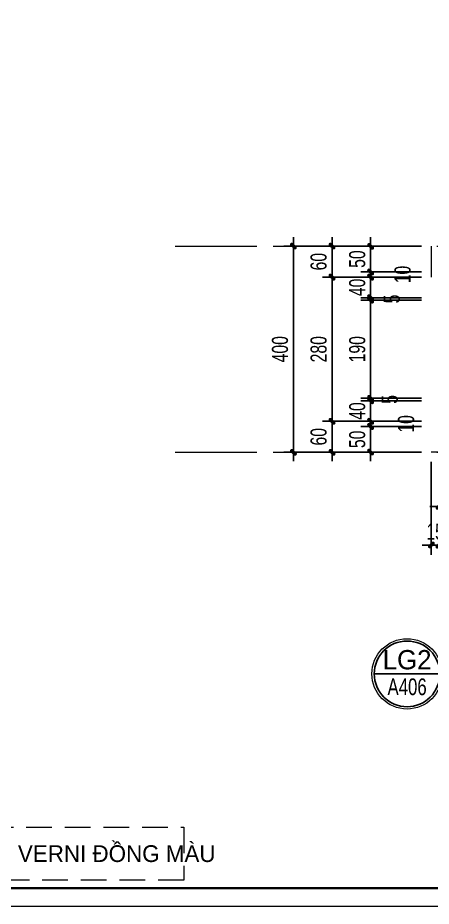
# Model space of a CAD drawing. Header units: inches. Extents: x 88947 to 296847, y 35049 to 161062.
# Drawn here: x 224600 to 226207, y 66815 to 70266 of the extents above; entities that cross this region are included whole.
import ezdxf
from ezdxf.enums import TextEntityAlignment as Align

# ---------------------------------------------------------------- set-up
doc = ezdxf.new("R2010")
doc.units = ezdxf.units.IN
doc.header["$MEASUREMENT"] = 0
doc.header["$PDMODE"] = 1
for name, pattern in [('ACAD_ISO03W100', [30, 12, -18]), ('CENTER', [50.8, 31.75, -6.35, 6.35, -6.35]), ('DASHED', [0.75, 0.5, -0.25])]:
    doc.linetypes.add(name, pattern=pattern)
for name, color, linetype, lineweight in [('A-Dims', 145, 'Continuous', 25), ('A-Text', 30, 'Continuous', 9), ('A-Wall', 2, 'Continuous', 35), ('DIM', 7, 'Continuous', 25), ('KHUNG 2', 144, 'Continuous', 18), ('KY HIEU', 4, 'Continuous', 25), ('THAY', 3, 'Continuous', 18), ('TRUC', 252, 'ACAD_ISO03W100', 13)]:
    doc.layers.add(name, color=color, linetype=linetype, lineweight=lineweight)
doc.layers.add('NHO', color=8, linetype='Continuous')
doc.layers.add('text', color=2, linetype='Continuous')
doc.styles.add('FRANKO', font='VFRANKO.TTF')
doc.styles.add('TAS-MTEXT', font='VAVOB.TTF', dxfattribs={"width": 0.75})
doc.styles.add('VNI-HELVE-CONDENSE', font='VNARIAL.TTF', dxfattribs={"width": 0.7})
doc.dimstyles.new('TAS-25', dxfattribs={"dimscale": 25, "dimtxt": 2.5, "dimasz": 0.7, "dimexe": 1.5, "dimexo": 1.5, "dimgap": 0.8, "dimtad": 1, "dimdec": 0, "dimlfac": 0.5, "dimzin": 3, "dimdsep": 46, "dimtxsty": 'VNI-HELVE-CONDENSE', "dimblk": 'TICK', "dimcen": 2.5, "dimclrt": 71, "dimazin": 2, "dimtfac": 0.75, "dimtdec": 0, "dimtix": 1, "dimtmove": 2, "dimatfit": 2, "dimldrblk": 'TICK123', "dimfxl": 1.5, "dimtolj": 1, "dimtzin": 0, "dimarcsym": 0})

# ---------------------------------------------------------------- blocks, each defined once
blk = doc.blocks.new('khung ten')
at = {"layer": 'A-Wall', "ltscale": 0.7}
blk.add_lwpolyline([(267204.1, -219099.4), (305804.1, -219099.4), (305804.1, -190799.4), (267204.1, -190799.4)], close=True, dxfattribs=at)
at = {"layer": 'KHUNG 2', "ltscale": 0.7}
blk.add_lwpolyline([(267004.1, -219299.4), (306004.1, -219299.4), (306004.1, -190599.4), (267004.1, -190599.4)], close=True, dxfattribs=at)
blk = doc.blocks.new('TICK')
at = {"layer": 'A-Dims', "color": 1}
for p, q in [((-2, 0), (2, 0)), ((0, 1.5), (0, -1.5))]:
    blk.add_line(p, q, dxfattribs=at)
at = {"layer": 'A-Dims', "color": 1, "const_width": 0.788}
blk.add_lwpolyline([(-0.33, -0.35), (0.38, 0.38)], dxfattribs=at)
at = {"layer": 'A-Dims', "color": 1, "const_width": 0.394}
for points in [[(0.24, 0.52, -0.414214), (0.52, 0.52, -1)], [(0.52, 0.52, -0.414214), (0.52, 0.24, -1)], [(-0.47, -0.21, 0.414214), (-0.47, -0.49, 1)], [(-0.47, -0.49, 0.414214), (-0.19, -0.49, 1)]]:
    blk.add_lwpolyline(points, format="xyb", dxfattribs=at)
blk = doc.blocks.new('*D2592')
at = {"layer": 'Defpoints', "color": 0}
for p in [(226236.7, 68578.3), (226296.7, 68578.3), (226236.7, 68367.7)]:
    blk.add_point(p, dxfattribs=at)
at = {"layer": 'DIM', "color": 0, "lineweight": -2}
for p, q in [((226236.7, 68540.8), (226236.7, 68330.2)), ((226296.7, 68540.8), (226296.7, 68330.2)), ((226219.2, 68367.7), (226201.7, 68367.7)), ((226296.7, 68367.7), (226236.7, 68367.7)), ((226314.2, 68367.7), (226331.7, 68367.7))]:
    blk.add_line(p, q, dxfattribs=at)
at = {"layer": 'DIM', "color": 0, "lineweight": -2, "xscale": 17.5, "yscale": 17.5, "zscale": 17.5}
blk.add_blockref('TICK', (226236.7, 68367.7), dxfattribs=at)
at = {"layer": 'DIM', "color": 0, "lineweight": -2, "xscale": 17.5, "yscale": 17.5, "zscale": 17.5, "rotation": 180}
blk.add_blockref('TICK', (226296.7, 68367.7), dxfattribs=at)
at = {"layer": 'DIM', "color": 71, "insert": (226266.7, 68419.6), "char_height": 62.5, "attachment_point": 5, "style": 'VNI-HELVE-CONDENSE'}
blk.add_mtext('\\A1;30', dxfattribs=at)
blk = doc.blocks.new('TICK123')
at = {"layer": 'A-Dims', "color": 1}
blk.add_lwpolyline([(0.05, 0, 0, 0.84, 0), (-2.11, 0, 8.4, 8.4, 0)], format="xyseb", dxfattribs=at)
blk = doc.blocks.new('*D2593')
at = {"layer": 'Defpoints', "color": 0}
for p in [(226206.7, 68578.3), (226236.7, 68578.3), (226206.7, 68217.7)]:
    blk.add_point(p, dxfattribs=at)
at = {"layer": 'DIM', "color": 0, "lineweight": -2}
for p, q in [((226206.7, 68540.8), (226206.7, 68180.2)), ((226236.7, 68540.8), (226236.7, 68180.2)), ((226189.2, 68217.7), (226171.7, 68217.7)), ((226236.7, 68217.7), (226206.7, 68217.7)), ((226254.2, 68217.7), (226271.7, 68217.7))]:
    blk.add_line(p, q, dxfattribs=at)
at = {"layer": 'DIM', "color": 0, "lineweight": -2, "xscale": 17.5, "yscale": 17.5, "zscale": 17.5}
blk.add_blockref('TICK', (226206.7, 68217.7), dxfattribs=at)
at = {"layer": 'DIM', "color": 0, "lineweight": -2, "xscale": 17.5, "yscale": 17.5, "zscale": 17.5, "rotation": 180}
blk.add_blockref('TICK', (226236.7, 68217.7), dxfattribs=at)
at = {"layer": 'DIM', "color": 71, "insert": (226221.7, 68269.6), "char_height": 62.5, "attachment_point": 5, "style": 'VNI-HELVE-CONDENSE'}
blk.add_mtext('\\A1;15', dxfattribs=at)
blk = doc.blocks.new('*D2594')
at = {"layer": 'Defpoints', "color": 0}
for p in [(225971.2, 68678.3), (226206.7, 68678.3), (226206.7, 68578.3)]:
    blk.add_point(p, dxfattribs=at)
at = {"layer": 'DIM', "color": 0, "lineweight": -2}
for p, q in [((225971.2, 68695.8), (225971.2, 68713.3)), ((226169.2, 68678.3), (225933.7, 68678.3)), ((225971.2, 68578.3), (225971.2, 68678.3)), ((226169.2, 68578.3), (225933.7, 68578.3)), ((225971.2, 68560.8), (225971.2, 68543.3))]:
    blk.add_line(p, q, dxfattribs=at)
at = {"layer": 'DIM', "color": 0, "lineweight": -2, "xscale": 17.5, "yscale": 17.5, "zscale": 17.5}
for p, rotation in [((225971.2, 68678.3), 270), ((225971.2, 68578.3), 90)]:
    blk.add_blockref('TICK', p, dxfattribs=dict(at, rotation=rotation))
at = {"layer": 'DIM', "color": 71, "insert": (225919.3, 68628.3), "char_height": 62.5, "attachment_point": 5, "rotation": 90, "style": 'VNI-HELVE-CONDENSE'}
blk.add_mtext('\\A1;50', dxfattribs=at)
blk = doc.blocks.new('*D2595')
at = {"layer": 'Defpoints', "color": 0}
for p in [(225971.2, 68698.3), (226206.7, 68698.3), (226206.7, 68678.3)]:
    blk.add_point(p, dxfattribs=at)
at = {"layer": 'DIM', "color": 0, "lineweight": -2}
for p, q in [((225971.2, 68715.8), (225971.2, 68733.3)), ((226169.2, 68698.3), (225933.7, 68698.3)), ((226169.2, 68678.3), (225933.7, 68678.3)), ((225971.2, 68678.3), (225971.2, 68698.3)), ((225971.2, 68660.8), (225971.2, 68643.3))]:
    blk.add_line(p, q, dxfattribs=at)
at = {"layer": 'DIM', "color": 0, "lineweight": -2, "xscale": 17.5, "yscale": 17.5, "zscale": 17.5}
for p, rotation in [((225971.2, 68698.3), 270), ((225971.2, 68678.3), 90)]:
    blk.add_blockref('TICK', p, dxfattribs=dict(at, rotation=rotation))
at = {"layer": 'DIM', "color": 71, "insert": (226109.1, 68688.3), "char_height": 62.5, "attachment_point": 5, "rotation": 90, "style": 'VNI-HELVE-CONDENSE'}
blk.add_mtext('\\A1;10', dxfattribs=at)
blk = doc.blocks.new('*D2596')
at = {"layer": 'Defpoints', "color": 0}
for p in [(225971.2, 68778.3), (226206.7, 68778.3), (226206.7, 68698.3)]:
    blk.add_point(p, dxfattribs=at)
at = {"layer": 'DIM', "color": 0, "lineweight": -2}
for p, q in [((225971.2, 68795.8), (225971.2, 68813.3)), ((226169.2, 68778.3), (225933.7, 68778.3)), ((225971.2, 68698.3), (225971.2, 68778.3)), ((226169.2, 68698.3), (225933.7, 68698.3)), ((225971.2, 68680.8), (225971.2, 68663.3))]:
    blk.add_line(p, q, dxfattribs=at)
at = {"layer": 'DIM', "color": 0, "lineweight": -2, "xscale": 17.5, "yscale": 17.5, "zscale": 17.5}
for p, rotation in [((225971.2, 68778.3), 270), ((225971.2, 68698.3), 90)]:
    blk.add_blockref('TICK', p, dxfattribs=dict(at, rotation=rotation))
at = {"layer": 'DIM', "color": 71, "insert": (225919.3, 68738.3), "char_height": 62.5, "attachment_point": 5, "rotation": 90, "style": 'VNI-HELVE-CONDENSE'}
blk.add_mtext('\\A1;40', dxfattribs=at)
blk = doc.blocks.new('*D2597')
at = {"layer": 'Defpoints', "color": 0}
for p in [(225971.2, 68788.3), (226206.7, 68788.3), (226206.7, 68778.3)]:
    blk.add_point(p, dxfattribs=at)
at = {"layer": 'DIM', "color": 0, "lineweight": -2}
for p, q in [((225971.2, 68805.8), (225971.2, 68823.3)), ((226169.2, 68788.3), (225933.7, 68788.3)), ((226169.2, 68778.3), (225933.7, 68778.3)), ((225971.2, 68778.3), (225971.2, 68788.3)), ((225971.2, 68760.8), (225971.2, 68743.3))]:
    blk.add_line(p, q, dxfattribs=at)
at = {"layer": 'DIM', "color": 0, "lineweight": -2, "xscale": 17.5, "yscale": 17.5, "zscale": 17.5}
for p, rotation in [((225971.2, 68788.3), 270), ((225971.2, 68778.3), 90)]:
    blk.add_blockref('TICK', p, dxfattribs=dict(at, rotation=rotation))
at = {"layer": 'DIM', "color": 71, "insert": (226045.5, 68783.3), "char_height": 62.5, "attachment_point": 5, "rotation": 90, "style": 'VNI-HELVE-CONDENSE'}
blk.add_mtext('\\A1;5', dxfattribs=at)
blk = doc.blocks.new('*D2598')
at = {"layer": 'Defpoints', "color": 0}
for p in [(225971.2, 69168.3), (226206.7, 69168.3), (226206.7, 68788.3)]:
    blk.add_point(p, dxfattribs=at)
at = {"layer": 'DIM', "color": 0, "lineweight": -2}
for p, q in [((226169.2, 69168.3), (225933.7, 69168.3)), ((225971.2, 68805.8), (225971.2, 69150.8)), ((226169.2, 68788.3), (225933.7, 68788.3))]:
    blk.add_line(p, q, dxfattribs=at)
at = {"layer": 'DIM', "color": 0, "lineweight": -2, "xscale": 17.5, "yscale": 17.5, "zscale": 17.5}
for p, rotation in [((225971.2, 69168.3), 90), ((225971.2, 68788.3), 270)]:
    blk.add_blockref('TICK', p, dxfattribs=dict(at, rotation=rotation))
at = {"layer": 'DIM', "color": 71, "insert": (225919.3, 68978.3), "char_height": 62.5, "attachment_point": 5, "rotation": 90, "style": 'VNI-HELVE-CONDENSE'}
blk.add_mtext('\\A1;190', dxfattribs=at)
blk = doc.blocks.new('*D2599')
at = {"layer": 'Defpoints', "color": 0}
for p in [(225971.2, 69178.3), (226206.7, 69178.3), (226206.7, 69168.3)]:
    blk.add_point(p, dxfattribs=at)
at = {"layer": 'DIM', "color": 0, "lineweight": -2}
for p, q in [((225971.2, 69195.8), (225971.2, 69213.3)), ((226169.2, 69178.3), (225933.7, 69178.3)), ((226169.2, 69168.3), (225933.7, 69168.3)), ((225971.2, 69168.3), (225971.2, 69178.3)), ((225971.2, 69150.8), (225971.2, 69133.3))]:
    blk.add_line(p, q, dxfattribs=at)
at = {"layer": 'DIM', "color": 0, "lineweight": -2, "xscale": 17.5, "yscale": 17.5, "zscale": 17.5}
for p, rotation in [((225971.2, 69178.3), 270), ((225971.2, 69168.3), 90)]:
    blk.add_blockref('TICK', p, dxfattribs=dict(at, rotation=rotation))
at = {"layer": 'DIM', "color": 71, "insert": (226053.8, 69173.3), "char_height": 62.5, "attachment_point": 5, "rotation": 90, "style": 'VNI-HELVE-CONDENSE'}
blk.add_mtext('\\A1;5', dxfattribs=at)
blk = doc.blocks.new('*D2600')
at = {"layer": 'Defpoints', "color": 0}
for p in [(225971.2, 69258.3), (226206.7, 69258.3), (226206.7, 69178.3)]:
    blk.add_point(p, dxfattribs=at)
at = {"layer": 'DIM', "color": 0, "lineweight": -2}
for p, q in [((225971.2, 69275.8), (225971.2, 69293.3)), ((226169.2, 69258.3), (225933.7, 69258.3)), ((225971.2, 69178.3), (225971.2, 69258.3)), ((226169.2, 69178.3), (225933.7, 69178.3)), ((225971.2, 69160.8), (225971.2, 69143.3))]:
    blk.add_line(p, q, dxfattribs=at)
at = {"layer": 'DIM', "color": 0, "lineweight": -2, "xscale": 17.5, "yscale": 17.5, "zscale": 17.5}
for p, rotation in [((225971.2, 69258.3), 270), ((225971.2, 69178.3), 90)]:
    blk.add_blockref('TICK', p, dxfattribs=dict(at, rotation=rotation))
at = {"layer": 'DIM', "color": 71, "insert": (225919.3, 69218.3), "char_height": 62.5, "attachment_point": 5, "rotation": 90, "style": 'VNI-HELVE-CONDENSE'}
blk.add_mtext('\\A1;40', dxfattribs=at)
blk = doc.blocks.new('*D2601')
at = {"layer": 'Defpoints', "color": 0}
for p in [(225971.2, 69278.3), (226206.7, 69278.3), (226206.7, 69258.3)]:
    blk.add_point(p, dxfattribs=at)
at = {"layer": 'DIM', "color": 0, "lineweight": -2}
for p, q in [((225971.2, 69295.8), (225971.2, 69313.3)), ((226169.2, 69278.3), (225933.7, 69278.3)), ((226169.2, 69258.3), (225933.7, 69258.3)), ((225971.2, 69258.3), (225971.2, 69278.3)), ((225971.2, 69240.8), (225971.2, 69223.3))]:
    blk.add_line(p, q, dxfattribs=at)
at = {"layer": 'DIM', "color": 0, "lineweight": -2, "xscale": 17.5, "yscale": 17.5, "zscale": 17.5}
for p, rotation in [((225971.2, 69278.3), 270), ((225971.2, 69258.3), 90)]:
    blk.add_blockref('TICK', p, dxfattribs=dict(at, rotation=rotation))
at = {"layer": 'DIM', "color": 71, "insert": (226095.5, 69268.3), "char_height": 62.5, "attachment_point": 5, "rotation": 90, "style": 'VNI-HELVE-CONDENSE'}
blk.add_mtext('\\A1;10', dxfattribs=at)
blk = doc.blocks.new('*D2602')
at = {"layer": 'Defpoints', "color": 0}
for p in [(225971.2, 69378.3), (226206.7, 69378.3), (226206.7, 69278.3)]:
    blk.add_point(p, dxfattribs=at)
at = {"layer": 'DIM', "color": 0, "lineweight": -2}
for p, q in [((225971.2, 69395.8), (225971.2, 69413.3)), ((226169.2, 69378.3), (225933.7, 69378.3)), ((225971.2, 69278.3), (225971.2, 69378.3)), ((226169.2, 69278.3), (225933.7, 69278.3)), ((225971.2, 69260.8), (225971.2, 69243.3))]:
    blk.add_line(p, q, dxfattribs=at)
at = {"layer": 'DIM', "color": 0, "lineweight": -2, "xscale": 17.5, "yscale": 17.5, "zscale": 17.5}
for p, rotation in [((225971.2, 69378.3), 270), ((225971.2, 69278.3), 90)]:
    blk.add_blockref('TICK', p, dxfattribs=dict(at, rotation=rotation))
at = {"layer": 'DIM', "color": 71, "insert": (225919.3, 69328.3), "char_height": 62.5, "attachment_point": 5, "rotation": 90, "style": 'VNI-HELVE-CONDENSE'}
blk.add_mtext('\\A1;50', dxfattribs=at)
blk = doc.blocks.new('*D2603')
at = {"layer": 'Defpoints', "color": 0}
for p in [(225821.2, 68698.3), (226206.7, 68698.3), (226206.7, 68578.3)]:
    blk.add_point(p, dxfattribs=at)
at = {"layer": 'DIM', "color": 0, "lineweight": -2}
for p, q in [((226169.2, 68698.3), (225783.7, 68698.3)), ((225821.2, 68595.8), (225821.2, 68680.8)), ((226169.2, 68578.3), (225783.7, 68578.3))]:
    blk.add_line(p, q, dxfattribs=at)
at = {"layer": 'DIM', "color": 0, "lineweight": -2, "xscale": 17.5, "yscale": 17.5, "zscale": 17.5}
for p, rotation in [((225821.2, 68698.3), 90), ((225821.2, 68578.3), 270)]:
    blk.add_blockref('TICK', p, dxfattribs=dict(at, rotation=rotation))
at = {"layer": 'DIM', "color": 71, "insert": (225769.3, 68638.3), "char_height": 62.5, "attachment_point": 5, "rotation": 90, "style": 'VNI-HELVE-CONDENSE'}
blk.add_mtext('\\A1;60', dxfattribs=at)
blk = doc.blocks.new('*D2604')
at = {"layer": 'Defpoints', "color": 0}
for p in [(225821.2, 69258.3), (226206.7, 69258.3), (226206.7, 68698.3)]:
    blk.add_point(p, dxfattribs=at)
at = {"layer": 'DIM', "color": 0, "lineweight": -2}
for p, q in [((226169.2, 69258.3), (225783.7, 69258.3)), ((225821.2, 68715.8), (225821.2, 69240.8)), ((226169.2, 68698.3), (225783.7, 68698.3))]:
    blk.add_line(p, q, dxfattribs=at)
at = {"layer": 'DIM', "color": 0, "lineweight": -2, "xscale": 17.5, "yscale": 17.5, "zscale": 17.5}
for p, rotation in [((225821.2, 69258.3), 90), ((225821.2, 68698.3), 270)]:
    blk.add_blockref('TICK', p, dxfattribs=dict(at, rotation=rotation))
at = {"layer": 'DIM', "color": 71, "insert": (225769.3, 68978.3), "char_height": 62.5, "attachment_point": 5, "rotation": 90, "style": 'VNI-HELVE-CONDENSE'}
blk.add_mtext('\\A1;280', dxfattribs=at)
blk = doc.blocks.new('*D2605')
at = {"layer": 'Defpoints', "color": 0}
for p in [(225821.2, 69378.3), (226206.7, 69378.3), (226206.7, 69258.3)]:
    blk.add_point(p, dxfattribs=at)
at = {"layer": 'DIM', "color": 0, "lineweight": -2}
for p, q in [((226169.2, 69378.3), (225783.7, 69378.3)), ((225821.2, 69275.8), (225821.2, 69360.8)), ((226169.2, 69258.3), (225783.7, 69258.3))]:
    blk.add_line(p, q, dxfattribs=at)
at = {"layer": 'DIM', "color": 0, "lineweight": -2, "xscale": 17.5, "yscale": 17.5, "zscale": 17.5}
for p, rotation in [((225821.2, 69378.3), 90), ((225821.2, 69258.3), 270)]:
    blk.add_blockref('TICK', p, dxfattribs=dict(at, rotation=rotation))
at = {"layer": 'DIM', "color": 71, "insert": (225769.3, 69318.3), "char_height": 62.5, "attachment_point": 5, "rotation": 90, "style": 'VNI-HELVE-CONDENSE'}
blk.add_mtext('\\A1;60', dxfattribs=at)
blk = doc.blocks.new('*D2606')
at = {"layer": 'Defpoints', "color": 0}
for p in [(225671.2, 69378.3), (226206.7, 69378.3), (226206.7, 68578.3)]:
    blk.add_point(p, dxfattribs=at)
at = {"layer": 'DIM', "color": 0, "lineweight": -2}
for p, q in [((226169.2, 69378.3), (225633.7, 69378.3)), ((225671.2, 68595.8), (225671.2, 69360.8)), ((226169.2, 68578.3), (225633.7, 68578.3))]:
    blk.add_line(p, q, dxfattribs=at)
at = {"layer": 'DIM', "color": 0, "lineweight": -2, "xscale": 17.5, "yscale": 17.5, "zscale": 17.5}
for p, rotation in [((225671.2, 69378.3), 90), ((225671.2, 68578.3), 270)]:
    blk.add_blockref('TICK', p, dxfattribs=dict(at, rotation=rotation))
at = {"layer": 'DIM', "color": 71, "insert": (225619.3, 68978.3), "char_height": 62.5, "attachment_point": 5, "rotation": 90, "style": 'VNI-HELVE-CONDENSE'}
blk.add_mtext('\\A1;400', dxfattribs=at)

msp = doc.modelspace()

# ---------------------------------------------------------------- linework, layer by layer
at = {"layer": 'KHUNG 2', "linetype": 'DASHED', "ltscale": 200}
msp.add_lwpolyline([(223433.3, 67121.6), (225245.5, 67121.6), (225245.5, 66916.9), (223433.3, 66916.9)], close=True, dxfattribs=at)
at = {"layer": 'KY HIEU'}
msp.add_line((226240.2, 67717.6), (225985.2, 67717.6), dxfattribs=at)
at = {"layer": 'KY HIEU', "const_width": 2.75}
msp.add_lwpolyline([(225985.3, 67717.6, 1), (226240.1, 67717.6, 1)], format="xyb", close=True, dxfattribs=at)
at = {"layer": 'NHO'}
msp.add_circle((226112.7, 67717.6), 127.5, dxfattribs=at)
at = {"layer": 'THAY'}
for p, q in [((226206.7, 69378.3), (226206.7, 69258.3)), ((228606.7, 68578.3), (226206.7, 68578.3))]:
    msp.add_line(p, q, dxfattribs=at)
at = {"layer": 'THAY', "color": 8}
msp.add_circle((226112.7, 67717.6), 136.6, dxfattribs=at)
at = {"layer": 'TRUC', "linetype": 'CENTER', "ltscale": 10}
for points in [[(225212.2, 69378.3), (231327.5, 69378.3)], [(225212.2, 68578.3), (231327.5, 68578.3)]]:
    msp.add_lwpolyline(points, dxfattribs=at)

# ---------------------------------------------------------------- block references
at = {"layer": 'A-Text', "xscale": 0.3535714285681024, "yscale": 0.3535714286845177, "zscale": 0.3535714286832132}
msp.add_blockref('khung ten', (128899.4, 144353.1), dxfattribs=at)

# ---------------------------------------------------------------- texts
at = {"layer": 'text', "style": 'FRANKO'}
msp.add_text('LG2', height=75, dxfattribs=at).set_placement((226112.9, 67735), align=Align.CENTER)
at = {"layer": 'text', "style": 'TAS-MTEXT', "width": 0.75}
msp.add_text('A406', height=65, dxfattribs=at).set_placement((226112.9, 67634.8), align=Align.CENTER)
at = {"layer": 'text', "style": 'FRANKO'}
msp.add_text('TOAØN BOÄ PHAÀN GOÃ ÑAÙNH VERNI ÑOÀNG MAØU', height=65, dxfattribs=at).set_placement((223490.1, 66986.9))

# ---------------------------------------------------------------- dimensions: what is measured, and where the dimension line sits
at = {"layer": 'DIM'}
for base, p1, p2, angle, picture, middle in [((225671.2, 69378.3), (226206.7, 68578.3), (226206.7, 69378.3), 90, '*D2606', (225619.3, 68978.3)), ((225821.2, 69378.3), (226206.7, 69258.3), (226206.7, 69378.3), 90, '*D2605', (225769.3, 69318.3)), ((225971.2, 69378.3), (226206.7, 69278.3), (226206.7, 69378.3), 90, '*D2602', (225919.3, 69328.3)), ((225821.2, 69258.3), (226206.7, 68698.3), (226206.7, 69258.3), 90, '*D2604', (225769.3, 68978.3)), ((225971.2, 69258.3), (226206.7, 69178.3), (226206.7, 69258.3), 90, '*D2600', (225919.3, 69218.3)), ((225971.2, 69168.3), (226206.7, 68788.3), (226206.7, 69168.3), 90, '*D2598', (225919.3, 68978.3)), ((225971.2, 68778.3), (226206.7, 68698.3), (226206.7, 68778.3), 90, '*D2596', (225919.3, 68738.3)), ((225821.2, 68698.3), (226206.7, 68578.3), (226206.7, 68698.3), 90, '*D2603', (225769.3, 68638.3)), ((225971.2, 68678.3), (226206.7, 68578.3), (226206.7, 68678.3), 90, '*D2594', (225919.3, 68628.3)), ((226206.7, 68217.7), (226236.7, 68578.3), (226206.7, 68578.3), 180, '*D2593', (226221.7, 68269.6)), ((226236.7, 68367.7), (226296.7, 68578.3), (226236.7, 68578.3), 180, '*D2592', (226266.7, 68419.6))]:
    dim = msp.add_linear_dim(base=base, p1=p1, p2=p2, angle=angle, dimstyle='TAS-25', dxfattribs=at)
    dim.commit()
    dim.dimension.update_dxf_attribs({"geometry": picture, "text_midpoint": middle})
for base, p1, p2, picture, middle in [((225971.2, 69278.3), (226206.7, 69258.3), (226206.7, 69278.3), '*D2601', (226095.5, 69268.3)), ((225971.2, 69178.3), (226206.7, 69168.3), (226206.7, 69178.3), '*D2599', (226053.8, 69173.3)), ((225971.2, 68788.3), (226206.7, 68778.3), (226206.7, 68788.3), '*D2597', (226045.5, 68783.3)), ((225971.2, 68698.3), (226206.7, 68678.3), (226206.7, 68698.3), '*D2595', (226109.1, 68688.3))]:
    dim = msp.add_linear_dim(base=base, p1=p1, p2=p2, angle=90, dimstyle='TAS-25', dxfattribs=at)
    dim.commit()
    dim.dimension.update_dxf_attribs({"geometry": picture, "text_midpoint": middle, "dimtype": 160})

doc.saveas('drawing.dxf')
